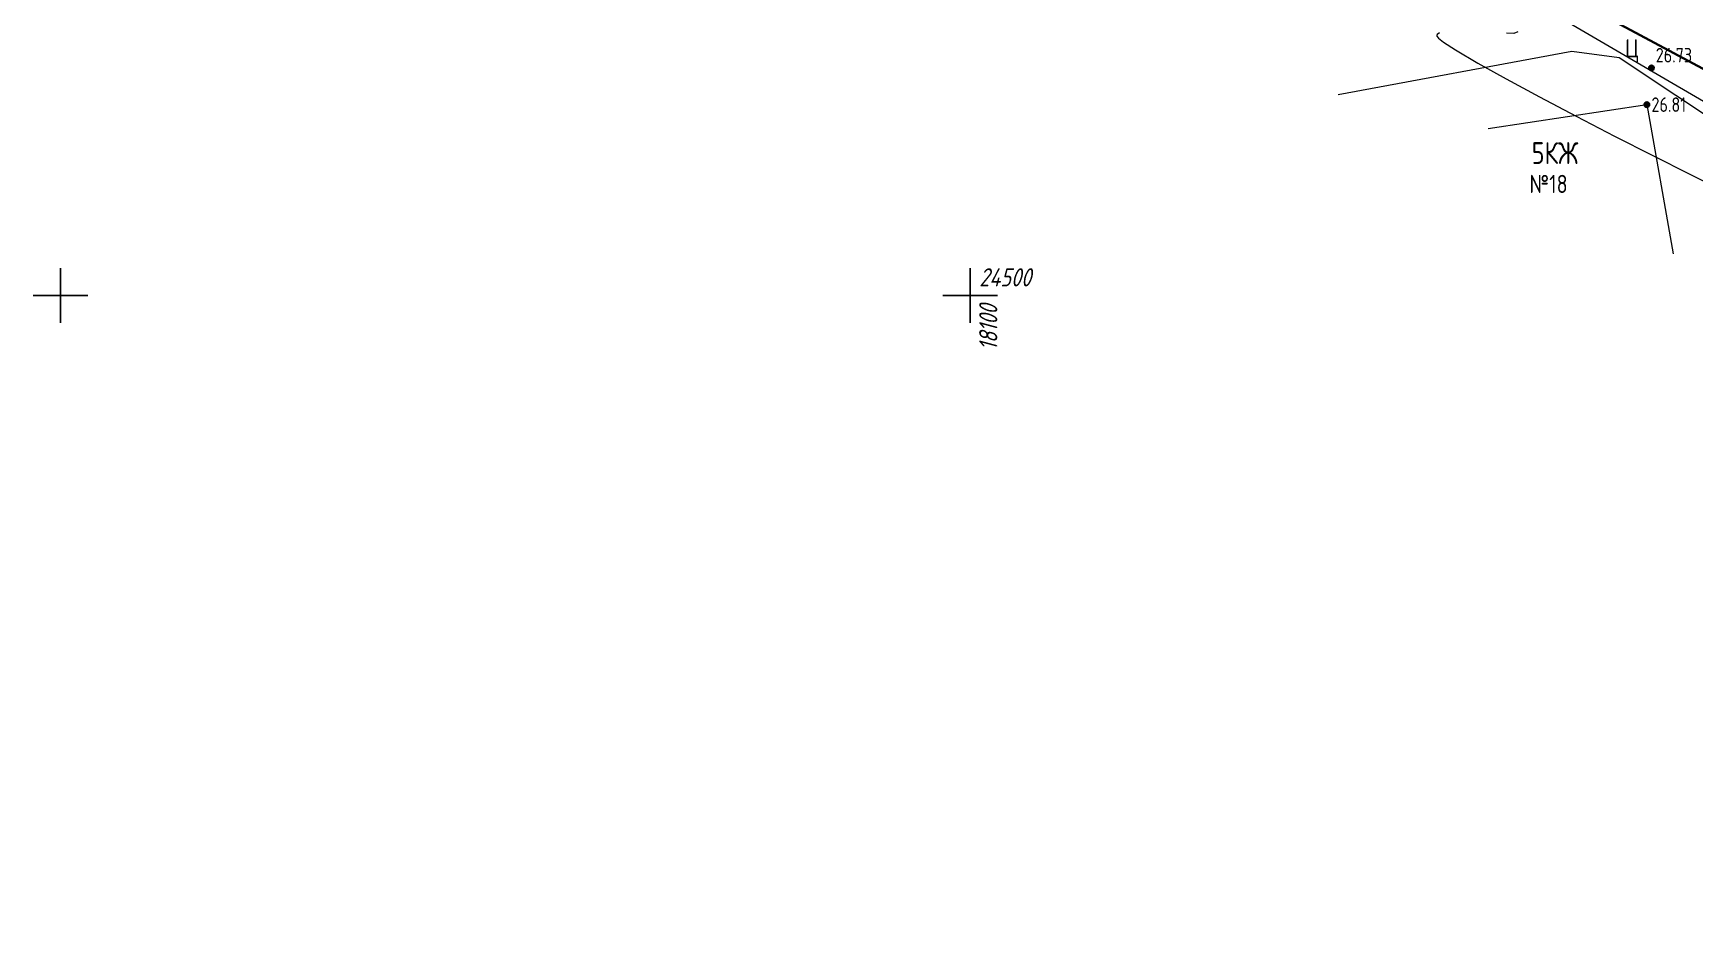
# Model space of a CAD drawing. Header units: metres. Extents: x -149473 to 83396, y -14167 to 104709.
# Drawn here: x -4731.81 to -4686.14, y 42551.16 to 42575.93 of the extents above; entities that cross this region are included whole.
import ezdxf
from ezdxf.enums import TextEntityAlignment as Align

# ---------------------------------------------------------------- set-up
doc = ezdxf.new("R2010")
doc.units = ezdxf.units.M
for name, color, linetype, transparency in [('02_Сетка', 7, 'Continuous', 0.6), ('03_Здания и строения', 7, 'Continuous', 0.6), ('10_Границы покрытий и угодий', 7, 'Continuous', 0.6), ('30_Канализация', 7, 'Continuous', 0.6), ('37_Кабель низкого напряжения', 7, 'Continuous', 0.6), ('61_Отметки высоты поверхности', 7, 'Continuous', 0.6)]:
    doc.layers.add(name, color=color, linetype=linetype, transparency=transparency)
doc.layers.add('Viewport2ForCustomObjects_0', color=7, linetype='Continuous')
doc.layers.add('Сетка', color=7, linetype='Continuous')
doc.layers.add('Сети_Горизонтали.Вспомогательные', color=1, linetype='Continuous', lineweight=9)
doc.styles.add('LIKE11', font='GOST_0.TTF')
doc.styles.add('LIKE14', font='GOST_0.TTF')
doc.styles.add('LIKE17', font='GOST_0.TTF')
doc.styles.add('Line_GUGK', font='GOST_0.TTF')
doc.styles.get("Standard").update_dxf_attribs({"font": 'GOST_0.TTF'})
doc.linetypes.add('g5_119_3', pattern='A,4,-1,[31,GUGK_2005.shx,S=0.1,R=0,X=0,Y=0],4,[31,GUGK_2005.shx,S=0.1,R=180,X=0,Y=0],-1', length=10)
doc.linetypes.add('g5_122_k', pattern='A,1,-1,1.5,-0.4,["К",Line_GUGK,S=1,R=0,X=0,Y=-0.5],-1.5,1.5,-1,4,-1,4,-1,3', length=20.9)

# ---------------------------------------------------------------- blocks, each defined once
blk = doc.blocks.new('g5_012')
at = {"color": 92}
for points in [[(0, -1.5), (0, 1.5)], [(-1.5, 0), (1.5, 0)]]:
    blk.add_lwpolyline(points, dxfattribs=at)
blk = doc.blocks.new('g5_330')
blk.add_hatch(color=0).paths.add_polyline_path([(0.15, 0, 1), (-0.15, 0, 1)])
at = {"color": 0}
blk.add_circle((0, 0), 0.15, dxfattribs=at)
blk = doc.blocks.new('CustomObjectsInViewport2_0')
at = {"layer": 'Сети_Горизонтали.Вспомогательные', "color": 42, "elevation": 26.5, "flags": 128}
for points in [[(2722.14, 1520.747), (2721.919, 1520.666), (2721.518, 1520.678)], [(2717.832, 1520.707), (2717.711, 1520.609), (2717.685, 1520.548), (2717.69, 1520.514), (2717.771, 1520.415), (2718.059, 1520.188), (2718.721, 1519.757), (2719.937, 1519.042), (2721.503, 1518.169), (2723.335, 1517.181), (2725.347, 1516.121), (2727.452, 1515.031), (2729.567, 1513.952), (2731.604, 1512.928), (2733.48, 1512.001)]]:
    blk.add_lwpolyline(points, dxfattribs=at)

msp = doc.modelspace()

# ---------------------------------------------------------------- linework, layer by layer
at = {"layer": '03_Здания и строения', "color": 7, "linetype": 'Continuous', "lineweight": 20, "flags": 128}
msp.add_lwpolyline([(-4691.816, 42573.311), (-4687.453, 42573.969), (-4686.731, 42569.872)], dxfattribs=at)
at = {"layer": '30_Канализация', "color": 12, "linetype": 'g5_122_k', "lineweight": 30, "flags": 128}
msp.add_lwpolyline([(-4690.266, 42590.181), (-4692.546, 42578.603), (-4688.699, 42576.444), (-4668.015, 42565.391), (-4654.356, 42556.125), (-4647.512, 42551.164)], dxfattribs=at)
at = {"layer": '37_Кабель низкого напряжения', "color": 1, "linetype": 'g5_119_3', "lineweight": 20, "flags": 128}
for points in [[(-4679.348, 42568.828), (-4681.328, 42571.39), (-4691.743, 42577.473), (-4702.925, 42583.233), (-4709.602, 42586.921)], [(-4684.298, 42569.048), (-4685.097, 42573.185), (-4688.216, 42575.252), (-4689.518, 42575.425), (-4695.935, 42574.238)]]:
    msp.add_lwpolyline(points, dxfattribs=at)

# ---------------------------------------------------------------- block references
at = {"layer": '02_Сетка', "color": 92, "linetype": 'Continuous', "lineweight": 15, "ltscale": 0.5, "xscale": 0.5, "yscale": 0.5, "zscale": 0.5}
for p in [(-4731.056, 42568.725), (-4706.056, 42568.725)]:
    msp.add_blockref('g5_012', p, dxfattribs=at)
at = {"layer": '61_Отметки высоты поверхности', "color": 7, "linetype": 'Continuous', "lineweight": 20, "xscale": 0.5, "yscale": 0.5, "zscale": 0.5}
for p in [(-4687.329, 42574.976, 13.366), (-4687.453, 42573.969, 13.404)]:
    msp.add_blockref('g5_330', p, dxfattribs=at)
at = {"layer": 'Viewport2ForCustomObjects_0', "xscale": 0.5, "yscale": 0.5, "zscale": 0.5}
msp.add_blockref('CustomObjectsInViewport2_0', (-6052.071, 41815.592), dxfattribs=at)

# ---------------------------------------------------------------- texts
at = {"layer": '03_Здания и строения', "color": 7, "linetype": 'Continuous', "lineweight": 15}
for s, height, style, p in [('5КЖ', 0.6, 'LIKE14', (-4690.619, 42572.339)), ('№18', 0.5, 'LIKE11', (-4690.682, 42571.54))]:
    msp.add_text(s, height=height, dxfattribs=dict(at, style=style)).set_placement(p)
at = {"layer": '10_Границы покрытий и угодий', "color": 7, "linetype": 'Continuous', "lineweight": 15, "style": 'LIKE11'}
msp.add_text('Ц', height=0.5, dxfattribs=at).set_placement((-4688.052, 42575.268))
at = {"layer": '61_Отметки высоты поверхности', "color": 7, "linetype": 'Continuous', "lineweight": 15, "ltscale": 0.5, "style": 'LIKE17'}
for s, p in [('26.73', (-4687.211, 42575.127)), ('26.81', (-4687.328, 42573.769))]:
    msp.add_text(s, height=0.4, dxfattribs=at).set_placement(p)
at = {"layer": 'Сетка', "color": 3, "oblique": 15}
msp.add_text('24500', height=0.5, dxfattribs=at).set_placement((-4705.806, 42568.975))
msp.add_text('18100', height=0.5, rotation=90, dxfattribs=at).set_placement((-4705.806, 42568.475), align=Align.TOP_RIGHT)

doc.saveas('drawing.dxf')
